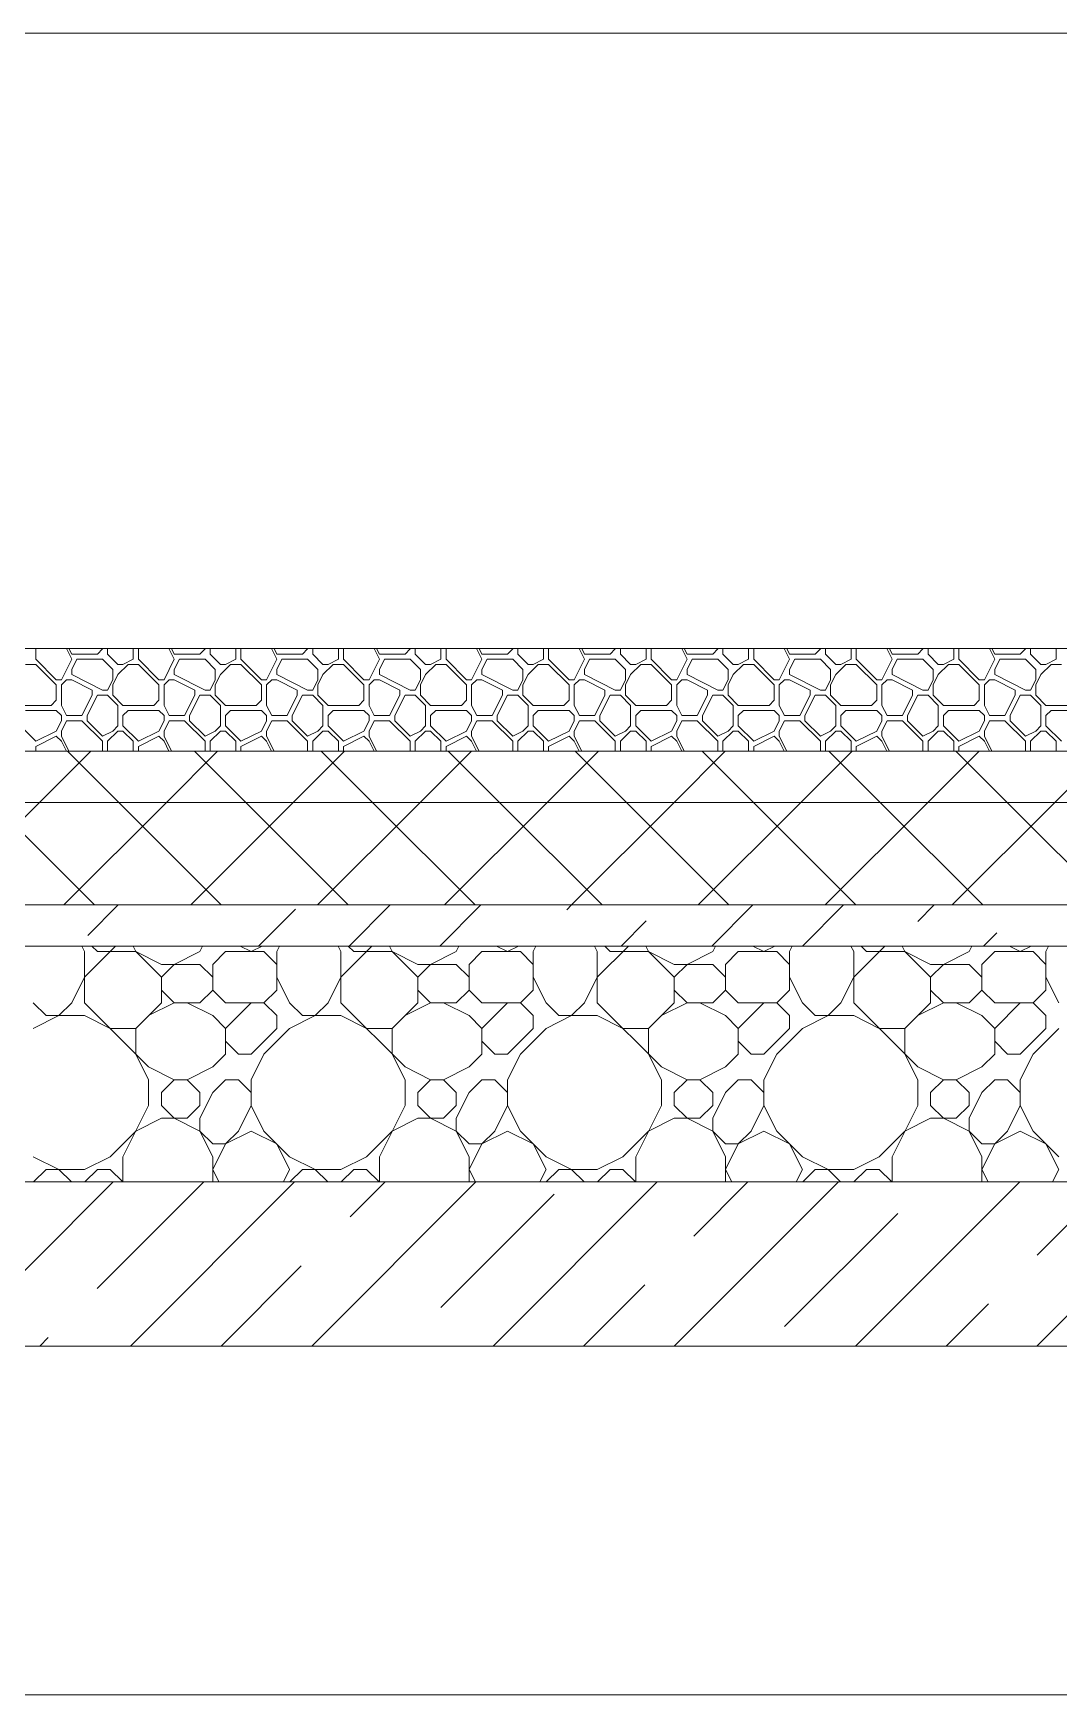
# Model space of a CAD drawing. Header units: millimetres. Extents: x 53645 to 137188, y 78097 to 135533.
# Drawn here: x 71644 to 72644, y 109260 to 110880 of the extents above; entities that cross this region are included whole.
import ezdxf

# ---------------------------------------------------------------- set-up
doc = ezdxf.new("R2010")
doc.units = ezdxf.units.MM
for name, color, linetype, lineweight in [('hatch', 7, 'Continuous', 5), ('mark', 174, 'Continuous', 15), ('Wall2', 5, 'Continuous', 5)]:
    doc.layers.add(name, color=color, linetype=linetype, lineweight=lineweight)

msp = doc.modelspace()

# ---------------------------------------------------------------- linework, layer by layer
at = {"layer": 'hatch', "color": 251, "ltscale": 100}
for points in [[(71647, 110269.6), (71647, 110280)], [(71682, 110269.6), (71676.8, 110280)], [(71682, 110274.6), (71679.3, 110280)], [(71682, 110274.6), (71707, 110274.6)], [(71707, 110274.6), (71712, 110279.6)], [(71712, 110279.6), (71712, 110280)], [(71717, 110274.6), (71717, 110280)], [(71727, 110264.6), (71717, 110274.6)], [(71742, 110269.6), (71742, 110280)], [(71747, 110269.6), (71747, 110280)], [(71782, 110269.6), (71776.8, 110280)], [(71782, 110274.6), (71779.3, 110280)], [(71782, 110274.6), (71807, 110274.6)], [(71807, 110274.6), (71812, 110279.6)], [(71812, 110279.6), (71812, 110280)], [(71817, 110274.6), (71817, 110280)], [(71827, 110264.6), (71817, 110274.6)], [(71842, 110269.6), (71842, 110280)], [(71847, 110269.6), (71847, 110280)], [(71882, 110269.6), (71876.8, 110280)], [(71882, 110274.6), (71879.3, 110280)], [(71882, 110274.6), (71907, 110274.6)], [(71907, 110274.6), (71912, 110279.6)], [(71912, 110279.6), (71912, 110280)], [(71917, 110274.6), (71917, 110280)], [(71927, 110264.6), (71917, 110274.6)], [(71942, 110269.6), (71942, 110280)], [(71947, 110269.6), (71947, 110280)], [(71982, 110269.6), (71976.8, 110280)], [(71982, 110274.6), (71979.3, 110280)], [(71982, 110274.6), (72007, 110274.6)], [(72007, 110274.6), (72012, 110279.6)], [(72012, 110279.6), (72012, 110280)], [(72017, 110274.6), (72017, 110280)], [(72027, 110264.6), (72017, 110274.6)], [(72042, 110269.6), (72042, 110280)], [(72047, 110269.6), (72047, 110280)], [(72082, 110269.6), (72076.8, 110280)], [(72082, 110274.6), (72079.3, 110280)], [(72082, 110274.6), (72107, 110274.6)], [(72107, 110274.6), (72112, 110279.6)], [(72112, 110279.6), (72112, 110280)], [(72117, 110274.6), (72117, 110280)], [(72127, 110264.6), (72117, 110274.6)], [(72142, 110269.6), (72142, 110280)], [(72147, 110269.6), (72147, 110280)], [(72182, 110269.6), (72176.8, 110280)], [(72182, 110274.6), (72179.3, 110280)], [(72182, 110274.6), (72207, 110274.6)], [(72207, 110274.6), (72212, 110279.6)], [(72212, 110279.6), (72212, 110280)], [(72217, 110274.6), (72217, 110280)], [(72227, 110264.6), (72217, 110274.6)], [(72242, 110269.6), (72242, 110280)], [(72247, 110269.6), (72247, 110280)], [(72282, 110269.6), (72276.8, 110280)], [(72282, 110274.6), (72279.3, 110280)], [(72282, 110274.6), (72307, 110274.6)], [(72307, 110274.6), (72312, 110279.6)], [(72312, 110279.6), (72312, 110280)], [(72317, 110274.6), (72317, 110280)], [(72327, 110264.6), (72317, 110274.6)], [(72342, 110269.6), (72342, 110280)], [(72347, 110269.6), (72347, 110280)], [(72382, 110269.6), (72376.8, 110280)], [(72382, 110274.6), (72379.3, 110280)], [(72382, 110274.6), (72407, 110274.6)], [(72407, 110274.6), (72412, 110279.6)], [(72412, 110279.6), (72412, 110280)], [(72417, 110274.6), (72417, 110280)], [(72427, 110264.6), (72417, 110274.6)], [(72442, 110269.6), (72442, 110280)], [(72447, 110269.6), (72447, 110280)], [(72482, 110269.6), (72476.8, 110280)], [(72482, 110274.6), (72479.3, 110280)], [(72482, 110274.6), (72507, 110274.6)], [(72507, 110274.6), (72512, 110279.6)], [(72512, 110279.6), (72512, 110280)], [(72517, 110274.6), (72517, 110280)], [(72527, 110264.6), (72517, 110274.6)], [(72542, 110269.6), (72542, 110280)], [(72547, 110269.6), (72547, 110280)], [(72582, 110269.6), (72576.8, 110280)], [(72582, 110274.6), (72579.3, 110280)], [(72582, 110274.6), (72607, 110274.6)], [(72607, 110274.6), (72612, 110279.6)], [(72612, 110279.6), (72612, 110280)], [(72617, 110274.6), (72617, 110280)], [(72627, 110264.6), (72617, 110274.6)], [(72642, 110269.6), (72642, 110280)], [(71637, 110264.6), (71647, 110264.6)], [(71667, 110249.6), (71647, 110269.6)], [(71667, 110244.6), (71647, 110264.6)], [(71672, 110249.6), (71682, 110269.6)], [(71682, 110259.6), (71687, 110269.6)], [(71682, 110254.6), (71682, 110259.6)], [(71687, 110269.6), (71712, 110269.6)], [(71722, 110259.6), (71712, 110269.6)], [(71722, 110249.6), (71722, 110259.6)], [(71727, 110264.6), (71732, 110264.6)], [(71727, 110254.6), (71737, 110264.6)], [(71732, 110264.6), (71742, 110269.6)], [(71737, 110264.6), (71747, 110264.6)], [(71767, 110249.6), (71747, 110269.6)], [(71767, 110244.6), (71747, 110264.6)], [(71772, 110249.6), (71782, 110269.6)], [(71782, 110259.6), (71787, 110269.6)], [(71782, 110254.6), (71782, 110259.6)], [(71787, 110269.6), (71812, 110269.6)], [(71822, 110259.6), (71812, 110269.6)], [(71822, 110249.6), (71822, 110259.6)], [(71827, 110264.6), (71832, 110264.6)], [(71827, 110254.6), (71837, 110264.6)], [(71832, 110264.6), (71842, 110269.6)], [(71837, 110264.6), (71847, 110264.6)], [(71867, 110249.6), (71847, 110269.6)], [(71867, 110244.6), (71847, 110264.6)], [(71872, 110249.6), (71882, 110269.6)], [(71882, 110259.6), (71887, 110269.6)], [(71882, 110254.6), (71882, 110259.6)], [(71887, 110269.6), (71912, 110269.6)], [(71922, 110259.6), (71912, 110269.6)], [(71922, 110249.6), (71922, 110259.6)], [(71927, 110264.6), (71932, 110264.6)], [(71927, 110254.6), (71937, 110264.6)], [(71932, 110264.6), (71942, 110269.6)], [(71937, 110264.6), (71947, 110264.6)], [(71967, 110249.6), (71947, 110269.6)], [(71967, 110244.6), (71947, 110264.6)], [(71972, 110249.6), (71982, 110269.6)], [(71982, 110259.6), (71987, 110269.6)], [(71982, 110254.6), (71982, 110259.6)], [(71987, 110269.6), (72012, 110269.6)], [(72022, 110259.6), (72012, 110269.6)], [(72022, 110249.6), (72022, 110259.6)], [(72027, 110264.6), (72032, 110264.6)], [(72027, 110254.6), (72037, 110264.6)], [(72032, 110264.6), (72042, 110269.6)], [(72037, 110264.6), (72047, 110264.6)], [(72067, 110249.6), (72047, 110269.6)], [(72067, 110244.6), (72047, 110264.6)], [(72072, 110249.6), (72082, 110269.6)], [(72082, 110259.6), (72087, 110269.6)], [(72082, 110254.6), (72082, 110259.6)], [(72087, 110269.6), (72112, 110269.6)], [(72122, 110259.6), (72112, 110269.6)], [(72122, 110249.6), (72122, 110259.6)], [(72127, 110264.6), (72132, 110264.6)], [(72127, 110254.6), (72137, 110264.6)], [(72132, 110264.6), (72142, 110269.6)], [(72137, 110264.6), (72147, 110264.6)], [(72167, 110249.6), (72147, 110269.6)], [(72167, 110244.6), (72147, 110264.6)], [(72172, 110249.6), (72182, 110269.6)], [(72182, 110259.6), (72187, 110269.6)], [(72182, 110254.6), (72182, 110259.6)], [(72187, 110269.6), (72212, 110269.6)], [(72222, 110259.6), (72212, 110269.6)], [(72222, 110249.6), (72222, 110259.6)], [(72227, 110264.6), (72232, 110264.6)], [(72227, 110254.6), (72237, 110264.6)], [(72232, 110264.6), (72242, 110269.6)], [(72237, 110264.6), (72247, 110264.6)], [(72267, 110249.6), (72247, 110269.6)], [(72267, 110244.6), (72247, 110264.6)], [(72272, 110249.6), (72282, 110269.6)], [(72282, 110259.6), (72287, 110269.6)], [(72282, 110254.6), (72282, 110259.6)], [(72287, 110269.6), (72312, 110269.6)], [(72322, 110259.6), (72312, 110269.6)], [(72322, 110249.6), (72322, 110259.6)], [(72327, 110264.6), (72332, 110264.6)], [(72327, 110254.6), (72337, 110264.6)], [(72332, 110264.6), (72342, 110269.6)], [(72337, 110264.6), (72347, 110264.6)], [(72367, 110249.6), (72347, 110269.6)], [(72367, 110244.6), (72347, 110264.6)], [(72372, 110249.6), (72382, 110269.6)], [(72382, 110259.6), (72387, 110269.6)], [(72382, 110254.6), (72382, 110259.6)], [(72387, 110269.6), (72412, 110269.6)], [(72422, 110259.6), (72412, 110269.6)], [(72422, 110249.6), (72422, 110259.6)], [(72427, 110264.6), (72432, 110264.6)], [(72427, 110254.6), (72437, 110264.6)], [(72432, 110264.6), (72442, 110269.6)], [(72437, 110264.6), (72447, 110264.6)], [(72467, 110249.6), (72447, 110269.6)], [(72467, 110244.6), (72447, 110264.6)], [(72472, 110249.6), (72482, 110269.6)], [(72482, 110259.6), (72487, 110269.6)], [(72482, 110254.6), (72482, 110259.6)], [(72487, 110269.6), (72512, 110269.6)], [(72522, 110259.6), (72512, 110269.6)], [(72522, 110249.6), (72522, 110259.6)], [(72527, 110264.6), (72532, 110264.6)], [(72527, 110254.6), (72537, 110264.6)], [(72532, 110264.6), (72542, 110269.6)], [(72537, 110264.6), (72547, 110264.6)], [(72567, 110249.6), (72547, 110269.6)], [(72567, 110244.6), (72547, 110264.6)], [(72572, 110249.6), (72582, 110269.6)], [(72582, 110259.6), (72587, 110269.6)], [(72582, 110254.6), (72582, 110259.6)], [(72587, 110269.6), (72612, 110269.6)], [(72622, 110259.6), (72612, 110269.6)], [(72622, 110249.6), (72622, 110259.6)], [(72627, 110264.6), (72632, 110264.6)], [(72627, 110254.6), (72637, 110264.6)], [(72632, 110264.6), (72642, 110269.6)], [(72637, 110264.6), (72647, 110264.6)], [(71667, 110249.6), (71672, 110249.6)], [(71667, 110229.6), (71667, 110244.6)], [(71672, 110244.6), (71677, 110249.6)], [(71672, 110224.6), (71672, 110244.6)], [(71677, 110249.6), (71682, 110249.6)], [(71712, 110239.6), (71682, 110254.6)], [(71702, 110239.6), (71682, 110249.6)], [(71717, 110239.6), (71722, 110249.6)], [(71717, 110239.6), (71722, 110249.6)], [(71722, 110244.6), (71727, 110254.6)], [(71722, 110234.6), (71722, 110244.6)], [(71767, 110249.6), (71772, 110249.6)], [(71767, 110229.6), (71767, 110244.6)], [(71772, 110244.6), (71777, 110249.6)], [(71772, 110224.6), (71772, 110244.6)], [(71777, 110249.6), (71782, 110249.6)], [(71812, 110239.6), (71782, 110254.6)], [(71802, 110239.6), (71782, 110249.6)], [(71817, 110239.6), (71822, 110249.6)], [(71817, 110239.6), (71822, 110249.6)], [(71822, 110244.6), (71827, 110254.6)], [(71822, 110234.6), (71822, 110244.6)], [(71867, 110249.6), (71872, 110249.6)], [(71867, 110229.6), (71867, 110244.6)], [(71872, 110244.6), (71877, 110249.6)], [(71872, 110224.6), (71872, 110244.6)], [(71877, 110249.6), (71882, 110249.6)], [(71912, 110239.6), (71882, 110254.6)], [(71902, 110239.6), (71882, 110249.6)], [(71917, 110239.6), (71922, 110249.6)], [(71917, 110239.6), (71922, 110249.6)], [(71922, 110244.6), (71927, 110254.6)], [(71922, 110234.6), (71922, 110244.6)], [(71967, 110249.6), (71972, 110249.6)], [(71967, 110229.6), (71967, 110244.6)], [(71972, 110244.6), (71977, 110249.6)], [(71972, 110224.6), (71972, 110244.6)], [(71977, 110249.6), (71982, 110249.6)], [(72012, 110239.6), (71982, 110254.6)], [(72002, 110239.6), (71982, 110249.6)], [(72017, 110239.6), (72022, 110249.6)], [(72017, 110239.6), (72022, 110249.6)], [(72022, 110244.6), (72027, 110254.6)], [(72022, 110234.6), (72022, 110244.6)], [(72067, 110249.6), (72072, 110249.6)], [(72067, 110229.6), (72067, 110244.6)], [(72072, 110244.6), (72077, 110249.6)], [(72072, 110224.6), (72072, 110244.6)], [(72077, 110249.6), (72082, 110249.6)], [(72112, 110239.6), (72082, 110254.6)], [(72102, 110239.6), (72082, 110249.6)], [(72117, 110239.6), (72122, 110249.6)], [(72117, 110239.6), (72122, 110249.6)], [(72122, 110244.6), (72127, 110254.6)], [(72122, 110234.6), (72122, 110244.6)], [(72167, 110249.6), (72172, 110249.6)], [(72167, 110229.6), (72167, 110244.6)], [(72172, 110244.6), (72177, 110249.6)], [(72172, 110224.6), (72172, 110244.6)], [(72177, 110249.6), (72182, 110249.6)], [(72212, 110239.6), (72182, 110254.6)], [(72202, 110239.6), (72182, 110249.6)], [(72217, 110239.6), (72222, 110249.6)], [(72217, 110239.6), (72222, 110249.6)], [(72222, 110244.6), (72227, 110254.6)], [(72222, 110234.6), (72222, 110244.6)], [(72267, 110249.6), (72272, 110249.6)], [(72267, 110229.6), (72267, 110244.6)], [(72272, 110244.6), (72277, 110249.6)], [(72272, 110224.6), (72272, 110244.6)], [(72277, 110249.6), (72282, 110249.6)], [(72312, 110239.6), (72282, 110254.6)], [(72302, 110239.6), (72282, 110249.6)], [(72317, 110239.6), (72322, 110249.6)], [(72317, 110239.6), (72322, 110249.6)], [(72322, 110244.6), (72327, 110254.6)], [(72322, 110234.6), (72322, 110244.6)], [(72367, 110249.6), (72372, 110249.6)], [(72367, 110229.6), (72367, 110244.6)], [(72372, 110244.6), (72377, 110249.6)], [(72372, 110224.6), (72372, 110244.6)], [(72377, 110249.6), (72382, 110249.6)], [(72412, 110239.6), (72382, 110254.6)], [(72402, 110239.6), (72382, 110249.6)], [(72417, 110239.6), (72422, 110249.6)], [(72417, 110239.6), (72422, 110249.6)], [(72422, 110244.6), (72427, 110254.6)], [(72422, 110234.6), (72422, 110244.6)], [(72467, 110249.6), (72472, 110249.6)], [(72467, 110229.6), (72467, 110244.6)], [(72472, 110244.6), (72477, 110249.6)], [(72472, 110224.6), (72472, 110244.6)], [(72477, 110249.6), (72482, 110249.6)], [(72512, 110239.6), (72482, 110254.6)], [(72502, 110239.6), (72482, 110249.6)], [(72517, 110239.6), (72522, 110249.6)], [(72517, 110239.6), (72522, 110249.6)], [(72522, 110244.6), (72527, 110254.6)], [(72522, 110234.6), (72522, 110244.6)], [(72567, 110249.6), (72572, 110249.6)], [(72567, 110229.6), (72567, 110244.6)], [(72572, 110244.6), (72577, 110249.6)], [(72572, 110224.6), (72572, 110244.6)], [(72577, 110249.6), (72582, 110249.6)], [(72612, 110239.6), (72582, 110254.6)], [(72602, 110239.6), (72582, 110249.6)], [(72617, 110239.6), (72622, 110249.6)], [(72617, 110239.6), (72622, 110249.6)], [(72622, 110244.6), (72627, 110254.6)], [(72622, 110234.6), (72622, 110244.6)], [(71662, 110224.6), (71667, 110229.6)], [(71692, 110214.6), (71702, 110234.6)], [(71697, 110214.6), (71707, 110234.6)], [(71702, 110234.6), (71702, 110239.6)], [(71707, 110234.6), (71717, 110234.6)], [(71712, 110239.6), (71717, 110239.6)], [(71727, 110224.6), (71717, 110234.6)], [(71732, 110224.6), (71722, 110234.6)], [(71762, 110224.6), (71767, 110229.6)], [(71792, 110214.6), (71802, 110234.6)], [(71797, 110214.6), (71807, 110234.6)], [(71802, 110234.6), (71802, 110239.6)], [(71807, 110234.6), (71817, 110234.6)], [(71812, 110239.6), (71817, 110239.6)], [(71827, 110224.6), (71817, 110234.6)], [(71832, 110224.6), (71822, 110234.6)], [(71862, 110224.6), (71867, 110229.6)], [(71892, 110214.6), (71902, 110234.6)], [(71897, 110214.6), (71907, 110234.6)], [(71902, 110234.6), (71902, 110239.6)], [(71907, 110234.6), (71917, 110234.6)], [(71912, 110239.6), (71917, 110239.6)], [(71927, 110224.6), (71917, 110234.6)], [(71932, 110224.6), (71922, 110234.6)], [(71962, 110224.6), (71967, 110229.6)], [(71992, 110214.6), (72002, 110234.6)], [(71997, 110214.6), (72007, 110234.6)], [(72002, 110234.6), (72002, 110239.6)], [(72007, 110234.6), (72017, 110234.6)], [(72012, 110239.6), (72017, 110239.6)], [(72027, 110224.6), (72017, 110234.6)], [(72032, 110224.6), (72022, 110234.6)], [(72062, 110224.6), (72067, 110229.6)], [(72092, 110214.6), (72102, 110234.6)], [(72097, 110214.6), (72107, 110234.6)], [(72102, 110234.6), (72102, 110239.6)], [(72107, 110234.6), (72117, 110234.6)], [(72112, 110239.6), (72117, 110239.6)], [(72127, 110224.6), (72117, 110234.6)], [(72132, 110224.6), (72122, 110234.6)], [(72162, 110224.6), (72167, 110229.6)], [(72192, 110214.6), (72202, 110234.6)], [(72197, 110214.6), (72207, 110234.6)], [(72202, 110234.6), (72202, 110239.6)], [(72207, 110234.6), (72217, 110234.6)], [(72212, 110239.6), (72217, 110239.6)], [(72227, 110224.6), (72217, 110234.6)], [(72232, 110224.6), (72222, 110234.6)], [(72262, 110224.6), (72267, 110229.6)], [(72292, 110214.6), (72302, 110234.6)], [(72297, 110214.6), (72307, 110234.6)], [(72302, 110234.6), (72302, 110239.6)], [(72307, 110234.6), (72317, 110234.6)], [(72312, 110239.6), (72317, 110239.6)], [(72327, 110224.6), (72317, 110234.6)], [(72332, 110224.6), (72322, 110234.6)], [(72362, 110224.6), (72367, 110229.6)], [(72392, 110214.6), (72402, 110234.6)], [(72397, 110214.6), (72407, 110234.6)], [(72402, 110234.6), (72402, 110239.6)], [(72407, 110234.6), (72417, 110234.6)], [(72412, 110239.6), (72417, 110239.6)], [(72427, 110224.6), (72417, 110234.6)], [(72432, 110224.6), (72422, 110234.6)], [(72462, 110224.6), (72467, 110229.6)], [(72492, 110214.6), (72502, 110234.6)], [(72497, 110214.6), (72507, 110234.6)], [(72502, 110234.6), (72502, 110239.6)], [(72507, 110234.6), (72517, 110234.6)], [(72512, 110239.6), (72517, 110239.6)], [(72527, 110224.6), (72517, 110234.6)], [(72532, 110224.6), (72522, 110234.6)], [(72562, 110224.6), (72567, 110229.6)], [(72592, 110214.6), (72602, 110234.6)], [(72597, 110214.6), (72607, 110234.6)], [(72602, 110234.6), (72602, 110239.6)], [(72607, 110234.6), (72617, 110234.6)], [(72612, 110239.6), (72617, 110239.6)], [(72627, 110224.6), (72617, 110234.6)], [(72632, 110224.6), (72622, 110234.6)], [(71632, 110224.6), (71662, 110224.6)], [(71637, 110219.6), (71667, 110219.6)], [(71672, 110214.6), (71667, 110219.6)], [(71667, 110199.6), (71672, 110209.6)], [(71677, 110214.6), (71672, 110224.6)], [(71672, 110209.6), (71672, 110214.6)], [(71672, 110199.6), (71677, 110209.6)], [(71677, 110214.6), (71692, 110214.6)], [(71677, 110209.6), (71692, 110209.6)], [(71712, 110189.6), (71692, 110209.6)], [(71697, 110209.6), (71697, 110214.6)], [(71712, 110194.6), (71697, 110209.6)], [(71727, 110204.6), (71727, 110224.6)], [(71732, 110224.6), (71762, 110224.6)], [(71732, 110214.6), (71737, 110219.6)], [(71732, 110204.6), (71732, 110214.6)], [(71737, 110219.6), (71767, 110219.6)], [(71772, 110214.6), (71767, 110219.6)], [(71767, 110199.6), (71772, 110209.6)], [(71777, 110214.6), (71772, 110224.6)], [(71772, 110209.6), (71772, 110214.6)], [(71772, 110199.6), (71777, 110209.6)], [(71777, 110214.6), (71792, 110214.6)], [(71777, 110209.6), (71792, 110209.6)], [(71812, 110189.6), (71792, 110209.6)], [(71797, 110209.6), (71797, 110214.6)], [(71812, 110194.6), (71797, 110209.6)], [(71827, 110204.6), (71827, 110224.6)], [(71832, 110224.6), (71862, 110224.6)], [(71832, 110214.6), (71837, 110219.6)], [(71832, 110204.6), (71832, 110214.6)], [(71837, 110219.6), (71867, 110219.6)], [(71872, 110214.6), (71867, 110219.6)], [(71867, 110199.6), (71872, 110209.6)], [(71877, 110214.6), (71872, 110224.6)], [(71872, 110209.6), (71872, 110214.6)], [(71872, 110199.6), (71877, 110209.6)], [(71877, 110214.6), (71892, 110214.6)], [(71877, 110209.6), (71892, 110209.6)], [(71912, 110189.6), (71892, 110209.6)], [(71897, 110209.6), (71897, 110214.6)], [(71912, 110194.6), (71897, 110209.6)], [(71927, 110204.6), (71927, 110224.6)], [(71932, 110224.6), (71962, 110224.6)], [(71932, 110214.6), (71937, 110219.6)], [(71932, 110204.6), (71932, 110214.6)], [(71937, 110219.6), (71967, 110219.6)], [(71972, 110214.6), (71967, 110219.6)], [(71967, 110199.6), (71972, 110209.6)], [(71977, 110214.6), (71972, 110224.6)], [(71972, 110209.6), (71972, 110214.6)], [(71972, 110199.6), (71977, 110209.6)], [(71977, 110214.6), (71992, 110214.6)], [(71977, 110209.6), (71992, 110209.6)], [(72012, 110189.6), (71992, 110209.6)], [(71997, 110209.6), (71997, 110214.6)], [(72012, 110194.6), (71997, 110209.6)], [(72027, 110204.6), (72027, 110224.6)], [(72032, 110224.6), (72062, 110224.6)], [(72032, 110214.6), (72037, 110219.6)], [(72032, 110204.6), (72032, 110214.6)], [(72037, 110219.6), (72067, 110219.6)], [(72072, 110214.6), (72067, 110219.6)], [(72067, 110199.6), (72072, 110209.6)], [(72077, 110214.6), (72072, 110224.6)], [(72072, 110209.6), (72072, 110214.6)], [(72072, 110199.6), (72077, 110209.6)], [(72077, 110214.6), (72092, 110214.6)], [(72077, 110209.6), (72092, 110209.6)], [(72112, 110189.6), (72092, 110209.6)], [(72097, 110209.6), (72097, 110214.6)], [(72112, 110194.6), (72097, 110209.6)], [(72127, 110204.6), (72127, 110224.6)], [(72132, 110224.6), (72162, 110224.6)], [(72132, 110214.6), (72137, 110219.6)], [(72132, 110204.6), (72132, 110214.6)], [(72137, 110219.6), (72167, 110219.6)], [(72172, 110214.6), (72167, 110219.6)], [(72167, 110199.6), (72172, 110209.6)], [(72177, 110214.6), (72172, 110224.6)], [(72172, 110209.6), (72172, 110214.6)], [(72172, 110199.6), (72177, 110209.6)], [(72177, 110214.6), (72192, 110214.6)], [(72177, 110209.6), (72192, 110209.6)], [(72212, 110189.6), (72192, 110209.6)], [(72197, 110209.6), (72197, 110214.6)], [(72212, 110194.6), (72197, 110209.6)], [(72227, 110204.6), (72227, 110224.6)], [(72232, 110224.6), (72262, 110224.6)], [(72232, 110214.6), (72237, 110219.6)], [(72232, 110204.6), (72232, 110214.6)], [(72237, 110219.6), (72267, 110219.6)], [(72272, 110214.6), (72267, 110219.6)], [(72267, 110199.6), (72272, 110209.6)], [(72277, 110214.6), (72272, 110224.6)], [(72272, 110209.6), (72272, 110214.6)], [(72272, 110199.6), (72277, 110209.6)], [(72277, 110214.6), (72292, 110214.6)], [(72277, 110209.6), (72292, 110209.6)], [(72312, 110189.6), (72292, 110209.6)], [(72297, 110209.6), (72297, 110214.6)], [(72312, 110194.6), (72297, 110209.6)], [(72327, 110204.6), (72327, 110224.6)], [(72332, 110224.6), (72362, 110224.6)], [(72332, 110214.6), (72337, 110219.6)], [(72332, 110204.6), (72332, 110214.6)], [(72337, 110219.6), (72367, 110219.6)], [(72372, 110214.6), (72367, 110219.6)], [(72367, 110199.6), (72372, 110209.6)], [(72377, 110214.6), (72372, 110224.6)], [(72372, 110209.6), (72372, 110214.6)], [(72372, 110199.6), (72377, 110209.6)], [(72377, 110214.6), (72392, 110214.6)], [(72377, 110209.6), (72392, 110209.6)], [(72412, 110189.6), (72392, 110209.6)], [(72397, 110209.6), (72397, 110214.6)], [(72412, 110194.6), (72397, 110209.6)], [(72427, 110204.6), (72427, 110224.6)], [(72432, 110224.6), (72462, 110224.6)], [(72432, 110214.6), (72437, 110219.6)], [(72432, 110204.6), (72432, 110214.6)], [(72437, 110219.6), (72467, 110219.6)], [(72472, 110214.6), (72467, 110219.6)], [(72467, 110199.6), (72472, 110209.6)], [(72477, 110214.6), (72472, 110224.6)], [(72472, 110209.6), (72472, 110214.6)], [(72472, 110199.6), (72477, 110209.6)], [(72477, 110214.6), (72492, 110214.6)], [(72477, 110209.6), (72492, 110209.6)], [(72512, 110189.6), (72492, 110209.6)], [(72497, 110209.6), (72497, 110214.6)], [(72512, 110194.6), (72497, 110209.6)], [(72527, 110204.6), (72527, 110224.6)], [(72532, 110224.6), (72562, 110224.6)], [(72532, 110214.6), (72537, 110219.6)], [(72532, 110204.6), (72532, 110214.6)], [(72537, 110219.6), (72567, 110219.6)], [(72572, 110214.6), (72567, 110219.6)], [(72567, 110199.6), (72572, 110209.6)], [(72577, 110214.6), (72572, 110224.6)], [(72572, 110209.6), (72572, 110214.6)], [(72572, 110199.6), (72577, 110209.6)], [(72577, 110214.6), (72592, 110214.6)], [(72577, 110209.6), (72592, 110209.6)], [(72612, 110189.6), (72592, 110209.6)], [(72597, 110209.6), (72597, 110214.6)], [(72612, 110194.6), (72597, 110209.6)], [(72627, 110204.6), (72627, 110224.6)], [(72632, 110224.6), (72662, 110224.6)], [(72632, 110214.6), (72637, 110219.6)], [(72632, 110204.6), (72632, 110214.6)], [(72637, 110219.6), (72667, 110219.6)], [(71647, 110189.6), (71632, 110204.6)], [(71647, 110189.6), (71667, 110199.6)], [(71647, 110184.6), (71667, 110194.6)], [(71672, 110189.6), (71667, 110194.6)], [(71672, 110194.6), (71672, 110199.6)], [(71679.3, 110180), (71672, 110194.6)], [(71712, 110194.6), (71722, 110199.6)], [(71717, 110189.6), (71727, 110199.6)], [(71722, 110199.6), (71727, 110204.6)], [(71727, 110199.6), (71732, 110199.6)], [(71747, 110189.6), (71732, 110204.6)], [(71742, 110189.6), (71732, 110199.6)], [(71747, 110189.6), (71767, 110199.6)], [(71747, 110184.6), (71767, 110194.6)], [(71772, 110189.6), (71767, 110194.6)], [(71772, 110194.6), (71772, 110199.6)], [(71779.3, 110180), (71772, 110194.6)], [(71812, 110194.6), (71822, 110199.6)], [(71817, 110189.6), (71827, 110199.6)], [(71822, 110199.6), (71827, 110204.6)], [(71827, 110199.6), (71832, 110199.6)], [(71847, 110189.6), (71832, 110204.6)], [(71842, 110189.6), (71832, 110199.6)], [(71847, 110189.6), (71867, 110199.6)], [(71847, 110184.6), (71867, 110194.6)], [(71872, 110189.6), (71867, 110194.6)], [(71872, 110194.6), (71872, 110199.6)], [(71879.3, 110180), (71872, 110194.6)], [(71912, 110194.6), (71922, 110199.6)], [(71917, 110189.6), (71927, 110199.6)], [(71922, 110199.6), (71927, 110204.6)], [(71927, 110199.6), (71932, 110199.6)], [(71947, 110189.6), (71932, 110204.6)], [(71942, 110189.6), (71932, 110199.6)], [(71947, 110189.6), (71967, 110199.6)], [(71947, 110184.6), (71967, 110194.6)], [(71972, 110189.6), (71967, 110194.6)], [(71972, 110194.6), (71972, 110199.6)], [(71979.3, 110180), (71972, 110194.6)], [(72012, 110194.6), (72022, 110199.6)], [(72017, 110189.6), (72027, 110199.6)], [(72022, 110199.6), (72027, 110204.6)], [(72027, 110199.6), (72032, 110199.6)], [(72047, 110189.6), (72032, 110204.6)], [(72042, 110189.6), (72032, 110199.6)], [(72047, 110189.6), (72067, 110199.6)], [(72047, 110184.6), (72067, 110194.6)], [(72072, 110189.6), (72067, 110194.6)], [(72072, 110194.6), (72072, 110199.6)], [(72079.3, 110180), (72072, 110194.6)], [(72112, 110194.6), (72122, 110199.6)], [(72117, 110189.6), (72127, 110199.6)], [(72122, 110199.6), (72127, 110204.6)], [(72127, 110199.6), (72132, 110199.6)], [(72147, 110189.6), (72132, 110204.6)], [(72142, 110189.6), (72132, 110199.6)], [(72147, 110189.6), (72167, 110199.6)], [(72147, 110184.6), (72167, 110194.6)], [(72172, 110189.6), (72167, 110194.6)], [(72172, 110194.6), (72172, 110199.6)], [(72179.3, 110180), (72172, 110194.6)], [(72212, 110194.6), (72222, 110199.6)], [(72217, 110189.6), (72227, 110199.6)], [(72222, 110199.6), (72227, 110204.6)], [(72227, 110199.6), (72232, 110199.6)], [(72247, 110189.6), (72232, 110204.6)], [(72242, 110189.6), (72232, 110199.6)], [(72247, 110189.6), (72267, 110199.6)], [(72247, 110184.6), (72267, 110194.6)], [(72272, 110189.6), (72267, 110194.6)], [(72272, 110194.6), (72272, 110199.6)], [(72279.3, 110180), (72272, 110194.6)], [(72312, 110194.6), (72322, 110199.6)], [(72317, 110189.6), (72327, 110199.6)], [(72322, 110199.6), (72327, 110204.6)], [(72327, 110199.6), (72332, 110199.6)], [(72347, 110189.6), (72332, 110204.6)], [(72342, 110189.6), (72332, 110199.6)], [(72347, 110189.6), (72367, 110199.6)], [(72347, 110184.6), (72367, 110194.6)], [(72372, 110189.6), (72367, 110194.6)], [(72372, 110194.6), (72372, 110199.6)], [(72379.3, 110180), (72372, 110194.6)], [(72412, 110194.6), (72422, 110199.6)], [(72417, 110189.6), (72427, 110199.6)], [(72422, 110199.6), (72427, 110204.6)], [(72427, 110199.6), (72432, 110199.6)], [(72447, 110189.6), (72432, 110204.6)], [(72442, 110189.6), (72432, 110199.6)], [(72447, 110189.6), (72467, 110199.6)], [(72447, 110184.6), (72467, 110194.6)], [(72472, 110189.6), (72467, 110194.6)], [(72472, 110194.6), (72472, 110199.6)], [(72479.3, 110180), (72472, 110194.6)], [(72512, 110194.6), (72522, 110199.6)], [(72517, 110189.6), (72527, 110199.6)], [(72522, 110199.6), (72527, 110204.6)], [(72527, 110199.6), (72532, 110199.6)], [(72547, 110189.6), (72532, 110204.6)], [(72542, 110189.6), (72532, 110199.6)], [(72547, 110189.6), (72567, 110199.6)], [(72547, 110184.6), (72567, 110194.6)], [(72572, 110189.6), (72567, 110194.6)], [(72572, 110194.6), (72572, 110199.6)], [(72579.3, 110180), (72572, 110194.6)], [(72612, 110194.6), (72622, 110199.6)], [(72617, 110189.6), (72627, 110199.6)], [(72622, 110199.6), (72627, 110204.6)], [(72627, 110199.6), (72632, 110199.6)], [(72647, 110189.6), (72632, 110204.6)], [(72642, 110189.6), (72632, 110199.6)], [(74636.5, 110180), (61406.4, 110180)], [(61406.4, 110180), (74636.5, 110180)], [(71647, 110180), (71647, 110184.6)], [(71650.6, 110130), (71700.6, 110180)], [(71676.8, 110180), (71672, 110189.6)], [(71727.9, 110130), (71677.9, 110180)], [(71712, 110180), (71712, 110189.6)], [(71717, 110180), (71717, 110189.6)], [(71742, 110180), (71742, 110189.6)], [(71747, 110180), (71747, 110184.6)], [(71776.8, 110180), (71772, 110189.6)], [(71774.3, 110130), (71824.3, 110180)], [(71851.7, 110130), (71801.7, 110180)], [(71812, 110180), (71812, 110189.6)], [(71817, 110180), (71817, 110189.6)], [(71842, 110180), (71842, 110189.6)], [(71847, 110180), (71847, 110184.6)], [(71876.8, 110180), (71872, 110189.6)], [(71898.1, 110130), (71948.1, 110180)], [(71912, 110180), (71912, 110189.6)], [(71917, 110180), (71917, 110189.6)], [(71975.4, 110130), (71925.4, 110180)], [(71942, 110180), (71942, 110189.6)], [(71947, 110180), (71947, 110184.6)], [(71976.8, 110180), (71972, 110189.6)], [(72012, 110180), (72012, 110189.6)], [(72017, 110180), (72017, 110189.6)], [(72021.8, 110130), (72071.8, 110180)], [(72042, 110180), (72042, 110189.6)], [(72047, 110180), (72047, 110184.6)], [(72099.2, 110130), (72049.2, 110180)], [(72076.8, 110180), (72072, 110189.6)], [(72112, 110180), (72112, 110189.6)], [(72117, 110180), (72117, 110189.6)], [(72142, 110180), (72142, 110189.6)], [(72145.6, 110130), (72195.6, 110180)], [(72147, 110180), (72147, 110184.6)], [(72176.8, 110180), (72172, 110189.6)], [(72222.9, 110130), (72172.9, 110180)], [(72212, 110180), (72212, 110189.6)], [(72217, 110180), (72217, 110189.6)], [(72242, 110180), (72242, 110189.6)], [(72247, 110180), (72247, 110184.6)], [(72269.3, 110130), (72319.3, 110180)], [(72276.8, 110180), (72272, 110189.6)], [(72346.7, 110130), (72296.7, 110180)], [(72312, 110180), (72312, 110189.6)], [(72317, 110180), (72317, 110189.6)], [(72342, 110180), (72342, 110189.6)], [(72347, 110180), (72347, 110184.6)], [(72376.8, 110180), (72372, 110189.6)], [(72393, 110130), (72443, 110180)], [(72412, 110180), (72412, 110189.6)], [(72417, 110180), (72417, 110189.6)], [(72470.4, 110130), (72420.4, 110180)], [(72442, 110180), (72442, 110189.6)], [(72447, 110180), (72447, 110184.6)], [(72476.8, 110180), (72472, 110189.6)], [(72512, 110180), (72512, 110189.6)], [(72516.8, 110130), (72566.8, 110180)], [(72517, 110180), (72517, 110189.6)], [(72542, 110180), (72542, 110189.6)], [(72594.2, 110130), (72544.2, 110180)], [(72547, 110180), (72547, 110184.6)], [(72576.8, 110180), (72572, 110189.6)], [(72612, 110180), (72612, 110189.6)], [(72617, 110180), (72617, 110189.6)], [(72640.5, 110130), (72690.5, 110180)], [(72642, 110180), (72642, 110189.6)], [(74636.5, 110130), (61406.4, 110130)], [(61406.4, 110130), (74636.5, 110130)], [(71550.6, 110030), (71650.6, 110130)], [(71704.2, 110030), (71604.2, 110130)], [(71674.3, 110030), (71774.3, 110130)], [(71827.9, 110030), (71727.9, 110130)], [(71798.1, 110030), (71898.1, 110130)], [(71951.7, 110030), (71851.7, 110130)], [(71921.8, 110030), (72021.8, 110130)], [(72075.4, 110030), (71975.4, 110130)], [(72045.6, 110030), (72145.6, 110130)], [(72199.2, 110030), (72099.2, 110130)], [(72169.3, 110030), (72269.3, 110130)], [(72322.9, 110030), (72222.9, 110130)], [(72293, 110030), (72393, 110130)], [(72446.7, 110030), (72346.7, 110130)], [(72416.8, 110030), (72516.8, 110130)], [(72570.4, 110030), (72470.4, 110130)], [(72540.5, 110030), (72640.5, 110130)], [(72694.2, 110030), (72594.2, 110130)], [(74636.5, 110030), (61406.4, 110030)], [(61406.4, 110030), (74636.5, 110030)], [(71697.7, 110000.3), (71727.4, 110030)], [(71864.1, 109990), (71900.1, 110025.9)], [(71952.5, 109990), (71992.5, 110030)], [(72040.9, 109990), (72080.9, 110030)], [(72164.8, 110025.4), (72169.3, 110030)], [(72217.7, 109990), (72242.1, 110014.4)], [(72306.1, 109990), (72346.1, 110030)], [(72394.5, 109990), (72434.5, 110030)], [(72506.9, 110014), (72522.9, 110030)], [(72571.2, 109990), (72584.2, 110002.9)], [(74636.5, 109990), (61406.4, 109990)], [(61406.4, 109990), (74636.5, 109990)], [(71694.5, 109984.6), (71691.8, 109990)], [(71694.5, 109959.6), (71724.8, 109990)], [(71694.5, 109934.6), (71694.5, 109984.6)], [(71707, 109984.6), (71701.7, 109990)], [(71707, 109984.6), (71744.5, 109984.6)], [(71744.5, 109984.6), (71741.8, 109990)], [(71769.5, 109959.6), (71744.5, 109984.6)], [(71769.5, 109972.1), (71744.5, 109984.6)], [(71782, 109972.1), (71807, 109984.6)], [(71807, 109984.6), (71809.6, 109990)], [(71819.5, 109972.1), (71832, 109984.6)], [(71832, 109984.6), (71869.5, 109984.6)], [(71857, 109984.6), (71846.3, 109990)], [(71857, 109984.6), (71867.6, 109990)], [(71882, 109972.1), (71869.5, 109984.6)], [(71882, 109984.6), (71884.6, 109990)], [(71882, 109947.1), (71882, 109984.6)], [(71944.5, 109984.6), (71941.8, 109990)], [(71944.5, 109959.6), (71974.8, 109990)], [(71944.5, 109934.6), (71944.5, 109984.6)], [(71957, 109984.6), (71951.7, 109990)], [(71957, 109984.6), (71994.5, 109984.6)], [(71994.5, 109984.6), (71991.8, 109990)], [(72019.5, 109959.6), (71994.5, 109984.6)], [(72019.5, 109972.1), (71994.5, 109984.6)], [(72032, 109972.1), (72057, 109984.6)], [(72057, 109984.6), (72059.6, 109990)], [(72069.5, 109972.1), (72082, 109984.6)], [(72082, 109984.6), (72119.5, 109984.6)], [(72107, 109984.6), (72096.3, 109990)], [(72107, 109984.6), (72117.6, 109990)], [(72132, 109972.1), (72119.5, 109984.6)], [(72132, 109984.6), (72134.6, 109990)], [(72132, 109947.1), (72132, 109984.6)], [(72194.5, 109984.6), (72191.8, 109990)], [(72194.5, 109959.6), (72224.8, 109990)], [(72194.5, 109934.6), (72194.5, 109984.6)], [(72207, 109984.6), (72201.7, 109990)], [(72207, 109984.6), (72244.5, 109984.6)], [(72244.5, 109984.6), (72241.8, 109990)], [(72269.5, 109959.6), (72244.5, 109984.6)], [(72269.5, 109972.1), (72244.5, 109984.6)], [(72282, 109972.1), (72307, 109984.6)], [(72307, 109984.6), (72309.6, 109990)], [(72319.5, 109972.1), (72332, 109984.6)], [(72332, 109984.6), (72369.5, 109984.6)], [(72357, 109984.6), (72346.3, 109990)], [(72357, 109984.6), (72367.6, 109990)], [(72382, 109972.1), (72369.5, 109984.6)], [(72382, 109984.6), (72384.6, 109990)], [(72382, 109947.1), (72382, 109984.6)], [(72444.5, 109984.6), (72441.8, 109990)], [(72444.5, 109959.6), (72474.8, 109990)], [(72444.5, 109934.6), (72444.5, 109984.6)], [(72457, 109984.6), (72451.7, 109990)], [(72457, 109984.6), (72494.5, 109984.6)], [(72494.5, 109984.6), (72491.8, 109990)], [(72519.5, 109959.6), (72494.5, 109984.6)], [(72519.5, 109972.1), (72494.5, 109984.6)], [(72532, 109972.1), (72557, 109984.6)], [(72557, 109984.6), (72559.6, 109990)], [(72569.5, 109972.1), (72582, 109984.6)], [(72582, 109984.6), (72619.5, 109984.6)], [(72607, 109984.6), (72596.3, 109990)], [(72607, 109984.6), (72617.6, 109990)], [(72632, 109972.1), (72619.5, 109984.6)], [(72632, 109984.6), (72634.6, 109990)], [(72632, 109947.1), (72632, 109984.6)], [(71769.5, 109972.1), (71807, 109972.1)], [(71769.5, 109959.6), (71782, 109972.1)], [(71819.5, 109959.6), (71807, 109972.1)], [(71819.5, 109947.1), (71819.5, 109972.1)], [(72019.5, 109972.1), (72057, 109972.1)], [(72019.5, 109959.6), (72032, 109972.1)], [(72069.5, 109959.6), (72057, 109972.1)], [(72069.5, 109947.1), (72069.5, 109972.1)], [(72269.5, 109972.1), (72307, 109972.1)], [(72269.5, 109959.6), (72282, 109972.1)], [(72319.5, 109959.6), (72307, 109972.1)], [(72319.5, 109947.1), (72319.5, 109972.1)], [(72519.5, 109972.1), (72557, 109972.1)], [(72519.5, 109959.6), (72532, 109972.1)], [(72569.5, 109959.6), (72557, 109972.1)], [(72569.5, 109947.1), (72569.5, 109972.1)], [(71682, 109934.6), (71694.5, 109959.6)], [(71769.5, 109934.6), (71769.5, 109959.6)], [(71894.5, 109934.6), (71882, 109959.6)], [(71932, 109934.6), (71944.5, 109959.6)], [(72019.5, 109934.6), (72019.5, 109959.6)], [(72144.5, 109934.6), (72132, 109959.6)], [(72182, 109934.6), (72194.5, 109959.6)], [(72269.5, 109934.6), (72269.5, 109959.6)], [(72394.5, 109934.6), (72382, 109959.6)], [(72432, 109934.6), (72444.5, 109959.6)], [(72519.5, 109934.6), (72519.5, 109959.6)], [(72644.5, 109934.6), (72632, 109959.6)], [(71657, 109922.1), (71644.5, 109934.6)], [(71669.5, 109922.1), (71682, 109934.6)], [(71757, 109872.1), (71694.5, 109934.6)], [(71744.5, 109909.6), (71769.5, 109934.6)], [(71757, 109922.1), (71782, 109934.6)], [(71782, 109934.6), (71769.5, 109947.1)], [(71782, 109934.6), (71807, 109934.6)], [(71819.5, 109922.1), (71794.5, 109934.6)], [(71807, 109934.6), (71819.5, 109947.1)], [(71832, 109934.6), (71819.5, 109947.1)], [(71832, 109934.6), (71869.5, 109934.6)], [(71832, 109909.6), (71857, 109934.6)], [(71869.5, 109934.6), (71882, 109947.1)], [(71882, 109922.1), (71869.5, 109934.6)], [(71907, 109922.1), (71894.5, 109934.6)], [(71919.5, 109922.1), (71932, 109934.6)], [(72007, 109872.1), (71944.5, 109934.6)], [(71994.5, 109909.6), (72019.5, 109934.6)], [(72007, 109922.1), (72032, 109934.6)], [(72032, 109934.6), (72019.5, 109947.1)], [(72032, 109934.6), (72057, 109934.6)], [(72069.5, 109922.1), (72044.5, 109934.6)], [(72057, 109934.6), (72069.5, 109947.1)], [(72082, 109934.6), (72069.5, 109947.1)], [(72082, 109934.6), (72119.5, 109934.6)], [(72082, 109909.6), (72107, 109934.6)], [(72119.5, 109934.6), (72132, 109947.1)], [(72132, 109922.1), (72119.5, 109934.6)], [(72157, 109922.1), (72144.5, 109934.6)], [(72169.5, 109922.1), (72182, 109934.6)], [(72257, 109872.1), (72194.5, 109934.6)], [(72244.5, 109909.6), (72269.5, 109934.6)], [(72257, 109922.1), (72282, 109934.6)], [(72282, 109934.6), (72269.5, 109947.1)], [(72282, 109934.6), (72307, 109934.6)], [(72319.5, 109922.1), (72294.5, 109934.6)], [(72307, 109934.6), (72319.5, 109947.1)], [(72332, 109934.6), (72319.5, 109947.1)], [(72332, 109934.6), (72369.5, 109934.6)], [(72332, 109909.6), (72357, 109934.6)], [(72369.5, 109934.6), (72382, 109947.1)], [(72382, 109922.1), (72369.5, 109934.6)], [(72407, 109922.1), (72394.5, 109934.6)], [(72419.5, 109922.1), (72432, 109934.6)], [(72507, 109872.1), (72444.5, 109934.6)], [(72494.5, 109909.6), (72519.5, 109934.6)], [(72507, 109922.1), (72532, 109934.6)], [(72532, 109934.6), (72519.5, 109947.1)], [(72532, 109934.6), (72557, 109934.6)], [(72569.5, 109922.1), (72544.5, 109934.6)], [(72557, 109934.6), (72569.5, 109947.1)], [(72582, 109934.6), (72569.5, 109947.1)], [(72582, 109934.6), (72619.5, 109934.6)], [(72582, 109909.6), (72607, 109934.6)], [(72619.5, 109934.6), (72632, 109947.1)], [(72632, 109922.1), (72619.5, 109934.6)], [(71644.5, 109909.6), (71669.5, 109922.1)], [(71657, 109922.1), (71694.5, 109922.1)], [(71719.5, 109909.6), (71694.5, 109922.1)], [(71832, 109909.6), (71819.5, 109922.1)], [(71882, 109909.6), (71882, 109922.1)], [(71894.5, 109909.6), (71919.5, 109922.1)], [(71907, 109922.1), (71944.5, 109922.1)], [(71969.5, 109909.6), (71944.5, 109922.1)], [(72082, 109909.6), (72069.5, 109922.1)], [(72132, 109909.6), (72132, 109922.1)], [(72144.5, 109909.6), (72169.5, 109922.1)], [(72157, 109922.1), (72194.5, 109922.1)], [(72219.5, 109909.6), (72194.5, 109922.1)], [(72332, 109909.6), (72319.5, 109922.1)], [(72382, 109909.6), (72382, 109922.1)], [(72394.5, 109909.6), (72419.5, 109922.1)], [(72407, 109922.1), (72444.5, 109922.1)], [(72469.5, 109909.6), (72444.5, 109922.1)], [(72582, 109909.6), (72569.5, 109922.1)], [(72632, 109909.6), (72632, 109922.1)], [(71719.5, 109909.6), (71744.5, 109909.6)], [(71744.5, 109884.6), (71744.5, 109909.6)], [(71832, 109884.6), (71832, 109909.6)], [(71857, 109884.6), (71882, 109909.6)], [(71869.5, 109884.6), (71894.5, 109909.6)], [(71969.5, 109909.6), (71994.5, 109909.6)], [(71994.5, 109884.6), (71994.5, 109909.6)], [(72082, 109884.6), (72082, 109909.6)], [(72107, 109884.6), (72132, 109909.6)], [(72119.5, 109884.6), (72144.5, 109909.6)], [(72219.5, 109909.6), (72244.5, 109909.6)], [(72244.5, 109884.6), (72244.5, 109909.6)], [(72332, 109884.6), (72332, 109909.6)], [(72357, 109884.6), (72382, 109909.6)], [(72369.5, 109884.6), (72394.5, 109909.6)], [(72469.5, 109909.6), (72494.5, 109909.6)], [(72494.5, 109884.6), (72494.5, 109909.6)], [(72582, 109884.6), (72582, 109909.6)], [(72607, 109884.6), (72632, 109909.6)], [(72619.5, 109884.6), (72644.5, 109909.6)], [(71757, 109859.6), (71744.5, 109884.6)], [(71819.5, 109872.1), (71832, 109884.6)], [(71844.5, 109884.6), (71832, 109897.1)], [(71844.5, 109884.6), (71857, 109884.6)], [(71869.5, 109884.6), (71857, 109859.6)], [(72007, 109859.6), (71994.5, 109884.6)], [(72069.5, 109872.1), (72082, 109884.6)], [(72094.5, 109884.6), (72082, 109897.1)], [(72094.5, 109884.6), (72107, 109884.6)], [(72119.5, 109884.6), (72107, 109859.6)], [(72257, 109859.6), (72244.5, 109884.6)], [(72319.5, 109872.1), (72332, 109884.6)], [(72344.5, 109884.6), (72332, 109897.1)], [(72344.5, 109884.6), (72357, 109884.6)], [(72369.5, 109884.6), (72357, 109859.6)], [(72507, 109859.6), (72494.5, 109884.6)], [(72569.5, 109872.1), (72582, 109884.6)], [(72594.5, 109884.6), (72582, 109897.1)], [(72594.5, 109884.6), (72607, 109884.6)], [(72619.5, 109884.6), (72607, 109859.6)], [(71782, 109859.6), (71757, 109872.1)], [(71794.5, 109859.6), (71819.5, 109872.1)], [(72032, 109859.6), (72007, 109872.1)], [(72044.5, 109859.6), (72069.5, 109872.1)], [(72282, 109859.6), (72257, 109872.1)], [(72294.5, 109859.6), (72319.5, 109872.1)], [(72532, 109859.6), (72507, 109872.1)], [(72544.5, 109859.6), (72569.5, 109872.1)], [(71757, 109834.6), (71757, 109859.6)], [(71769.5, 109847.1), (71782, 109859.6)], [(71782, 109859.6), (71794.5, 109859.6)], [(71807, 109847.1), (71794.5, 109859.6)], [(71819.5, 109847.1), (71832, 109859.6)], [(71832, 109859.6), (71844.5, 109859.6)], [(71857, 109847.1), (71844.5, 109859.6)], [(71857, 109834.6), (71857, 109859.6)], [(72007, 109834.6), (72007, 109859.6)], [(72019.5, 109847.1), (72032, 109859.6)], [(72032, 109859.6), (72044.5, 109859.6)], [(72057, 109847.1), (72044.5, 109859.6)], [(72069.5, 109847.1), (72082, 109859.6)], [(72082, 109859.6), (72094.5, 109859.6)], [(72107, 109847.1), (72094.5, 109859.6)], [(72107, 109834.6), (72107, 109859.6)], [(72257, 109834.6), (72257, 109859.6)], [(72269.5, 109847.1), (72282, 109859.6)], [(72282, 109859.6), (72294.5, 109859.6)], [(72307, 109847.1), (72294.5, 109859.6)], [(72319.5, 109847.1), (72332, 109859.6)], [(72332, 109859.6), (72344.5, 109859.6)], [(72357, 109847.1), (72344.5, 109859.6)], [(72357, 109834.6), (72357, 109859.6)], [(72507, 109834.6), (72507, 109859.6)], [(72519.5, 109847.1), (72532, 109859.6)], [(72532, 109859.6), (72544.5, 109859.6)], [(72557, 109847.1), (72544.5, 109859.6)], [(72569.5, 109847.1), (72582, 109859.6)], [(72582, 109859.6), (72594.5, 109859.6)], [(72607, 109847.1), (72594.5, 109859.6)], [(72607, 109834.6), (72607, 109859.6)], [(71769.5, 109834.6), (71769.5, 109847.1)], [(71807, 109834.6), (71807, 109847.1)], [(71807, 109822.1), (71819.5, 109847.1)], [(72019.5, 109834.6), (72019.5, 109847.1)], [(72057, 109834.6), (72057, 109847.1)], [(72057, 109822.1), (72069.5, 109847.1)], [(72269.5, 109834.6), (72269.5, 109847.1)], [(72307, 109834.6), (72307, 109847.1)], [(72307, 109822.1), (72319.5, 109847.1)], [(72519.5, 109834.6), (72519.5, 109847.1)], [(72557, 109834.6), (72557, 109847.1)], [(72557, 109822.1), (72569.5, 109847.1)], [(71732, 109784.6), (71757, 109834.6)], [(71744.5, 109809.6), (71769.5, 109822.1)], [(71782, 109822.1), (71769.5, 109834.6)], [(71769.5, 109822.1), (71794.5, 109822.1)], [(71807, 109809.6), (71782, 109822.1)], [(71794.5, 109822.1), (71807, 109834.6)], [(71807, 109809.6), (71807, 109822.1)], [(71844.5, 109809.6), (71857, 109834.6)], [(71869.5, 109809.6), (71857, 109834.6)], [(71982, 109784.6), (72007, 109834.6)], [(71994.5, 109809.6), (72019.5, 109822.1)], [(72032, 109822.1), (72019.5, 109834.6)], [(72019.5, 109822.1), (72044.5, 109822.1)], [(72057, 109809.6), (72032, 109822.1)], [(72044.5, 109822.1), (72057, 109834.6)], [(72057, 109809.6), (72057, 109822.1)], [(72094.5, 109809.6), (72107, 109834.6)], [(72119.5, 109809.6), (72107, 109834.6)], [(72232, 109784.6), (72257, 109834.6)], [(72244.5, 109809.6), (72269.5, 109822.1)], [(72282, 109822.1), (72269.5, 109834.6)], [(72269.5, 109822.1), (72294.5, 109822.1)], [(72307, 109809.6), (72282, 109822.1)], [(72294.5, 109822.1), (72307, 109834.6)], [(72307, 109809.6), (72307, 109822.1)], [(72344.5, 109809.6), (72357, 109834.6)], [(72369.5, 109809.6), (72357, 109834.6)], [(72482, 109784.6), (72507, 109834.6)], [(72494.5, 109809.6), (72519.5, 109822.1)], [(72532, 109822.1), (72519.5, 109834.6)], [(72519.5, 109822.1), (72544.5, 109822.1)], [(72557, 109809.6), (72532, 109822.1)], [(72544.5, 109822.1), (72557, 109834.6)], [(72557, 109809.6), (72557, 109822.1)], [(72594.5, 109809.6), (72607, 109834.6)], [(72619.5, 109809.6), (72607, 109834.6)], [(71719.5, 109784.6), (71744.5, 109809.6)], [(71819.5, 109797.1), (71807, 109809.6)], [(71819.5, 109784.6), (71807, 109809.6)], [(71832, 109797.1), (71844.5, 109809.6)], [(71832, 109797.1), (71857, 109809.6)], [(71882, 109797.1), (71857, 109809.6)], [(71882, 109797.1), (71857, 109809.6)], [(71894.5, 109784.6), (71869.5, 109809.6)], [(71969.5, 109784.6), (71994.5, 109809.6)], [(72069.5, 109797.1), (72057, 109809.6)], [(72069.5, 109784.6), (72057, 109809.6)], [(72082, 109797.1), (72094.5, 109809.6)], [(72082, 109797.1), (72107, 109809.6)], [(72132, 109797.1), (72107, 109809.6)], [(72132, 109797.1), (72107, 109809.6)], [(72144.5, 109784.6), (72119.5, 109809.6)], [(72219.5, 109784.6), (72244.5, 109809.6)], [(72319.5, 109797.1), (72307, 109809.6)], [(72319.5, 109784.6), (72307, 109809.6)], [(72332, 109797.1), (72344.5, 109809.6)], [(72332, 109797.1), (72357, 109809.6)], [(72382, 109797.1), (72357, 109809.6)], [(72382, 109797.1), (72357, 109809.6)], [(72394.5, 109784.6), (72369.5, 109809.6)], [(72469.5, 109784.6), (72494.5, 109809.6)], [(72569.5, 109797.1), (72557, 109809.6)], [(72569.5, 109784.6), (72557, 109809.6)], [(72582, 109797.1), (72594.5, 109809.6)], [(72582, 109797.1), (72607, 109809.6)], [(72632, 109797.1), (72607, 109809.6)], [(72632, 109797.1), (72607, 109809.6)], [(72644.5, 109784.6), (72619.5, 109809.6)], [(71819.5, 109797.1), (71832, 109797.1)], [(71819.5, 109772.1), (71832, 109797.1)], [(71894.5, 109772.1), (71882, 109797.1)], [(72069.5, 109797.1), (72082, 109797.1)], [(72069.5, 109772.1), (72082, 109797.1)], [(72144.5, 109772.1), (72132, 109797.1)], [(72319.5, 109797.1), (72332, 109797.1)], [(72319.5, 109772.1), (72332, 109797.1)], [(72394.5, 109772.1), (72382, 109797.1)], [(72569.5, 109797.1), (72582, 109797.1)], [(72569.5, 109772.1), (72582, 109797.1)], [(72644.5, 109772.1), (72632, 109797.1)], [(71669.5, 109772.1), (71644.5, 109784.6)], [(71644.8, 109760), (71657, 109772.1)], [(71657, 109772.1), (71694.5, 109772.1)], [(71681.7, 109760), (71669.5, 109772.1)], [(71694.5, 109772.1), (71719.5, 109784.6)], [(71694.8, 109760), (71707, 109772.1)], [(71707, 109772.1), (71719.5, 109772.1)], [(71731.7, 109760), (71719.5, 109772.1)], [(71732, 109760), (71732, 109784.6)], [(71819.5, 109760), (71819.5, 109784.6)], [(71825.6, 109760), (71819.5, 109772.1)], [(71888.4, 109760), (71894.5, 109772.1)], [(71919.5, 109772.1), (71894.5, 109784.6)], [(71894.8, 109760), (71907, 109772.1)], [(71907, 109772.1), (71944.5, 109772.1)], [(71931.7, 109760), (71919.5, 109772.1)], [(71944.5, 109772.1), (71969.5, 109784.6)], [(71944.8, 109760), (71957, 109772.1)], [(71957, 109772.1), (71969.5, 109772.1)], [(71981.7, 109760), (71969.5, 109772.1)], [(71982, 109760), (71982, 109784.6)], [(72069.5, 109760), (72069.5, 109784.6)], [(72075.6, 109760), (72069.5, 109772.1)], [(72138.4, 109760), (72144.5, 109772.1)], [(72169.5, 109772.1), (72144.5, 109784.6)], [(72144.8, 109760), (72157, 109772.1)], [(72157, 109772.1), (72194.5, 109772.1)], [(72181.7, 109760), (72169.5, 109772.1)], [(72194.5, 109772.1), (72219.5, 109784.6)], [(72194.8, 109760), (72207, 109772.1)], [(72207, 109772.1), (72219.5, 109772.1)], [(72231.7, 109760), (72219.5, 109772.1)], [(72232, 109760), (72232, 109784.6)], [(72319.5, 109760), (72319.5, 109784.6)], [(72325.6, 109760), (72319.5, 109772.1)], [(72388.4, 109760), (72394.5, 109772.1)], [(72419.5, 109772.1), (72394.5, 109784.6)], [(72394.8, 109760), (72407, 109772.1)], [(72407, 109772.1), (72444.5, 109772.1)], [(72431.7, 109760), (72419.5, 109772.1)], [(72444.5, 109772.1), (72469.5, 109784.6)], [(72444.8, 109760), (72457, 109772.1)], [(72457, 109772.1), (72469.5, 109772.1)], [(72481.7, 109760), (72469.5, 109772.1)], [(72482, 109760), (72482, 109784.6)], [(72569.5, 109760), (72569.5, 109784.6)], [(72575.6, 109760), (72569.5, 109772.1)], [(72638.4, 109760), (72644.5, 109772.1)], [(74546.5, 109760), (70046.4, 109760)], [(70396.4, 109760), (74546.5, 109760)], [(71562.5, 109600), (71722.5, 109760)], [(71706.9, 109656), (71810.9, 109760)], [(71739.3, 109600), (71899.3, 109760)], [(71916.1, 109600), (72076.1, 109760)], [(71953.5, 109725.8), (71987.7, 109760)], [(72092.9, 109600), (72252.9, 109760)], [(72269.6, 109600), (72429.6, 109760)], [(72288.5, 109707.2), (72341.2, 109760)], [(72446.4, 109600), (72606.4, 109760)], [(72623.2, 109600), (72783.2, 109760)], [(72623.5, 109688.7), (72694.8, 109760)], [(72041.9, 109637.4), (72152.4, 109747.9)], [(72376.9, 109618.9), (72487.4, 109729.3)], [(71827.7, 109600), (71905.8, 109678.1)], [(72181.2, 109600), (72240.8, 109659.5)], [(72534.8, 109600), (72575.8, 109641)], [(71650.9, 109600), (71659.2, 109608.3)]]:
    msp.add_lwpolyline(points, dxfattribs=at)
at = {"layer": 'mark', "linetype": 'Continuous', "ltscale": 100}
msp.add_lwpolyline([(70453.1, 109760), (71694.2, 109760)], dxfattribs=at)
at = {"layer": 'Wall2', "color": 4, "lineweight": 0, "ltscale": 100}
msp.add_lwpolyline([(61426.4, 110880), (74616.5, 110880)], dxfattribs=at)
at = {"layer": 'Wall2', "ltscale": 100}
for points in [[(61406.4, 110280), (74636.5, 110280)], [(74546.5, 109600), (70396.4, 109600)]]:
    msp.add_lwpolyline(points, dxfattribs=at)
at = {"layer": 'Wall2', "color": 4, "linetype": 'Continuous', "lineweight": 0, "ltscale": 100}
msp.add_lwpolyline([(74546.5, 109260), (61496.4, 109260)], dxfattribs=at)

doc.saveas('drawing.dxf')
